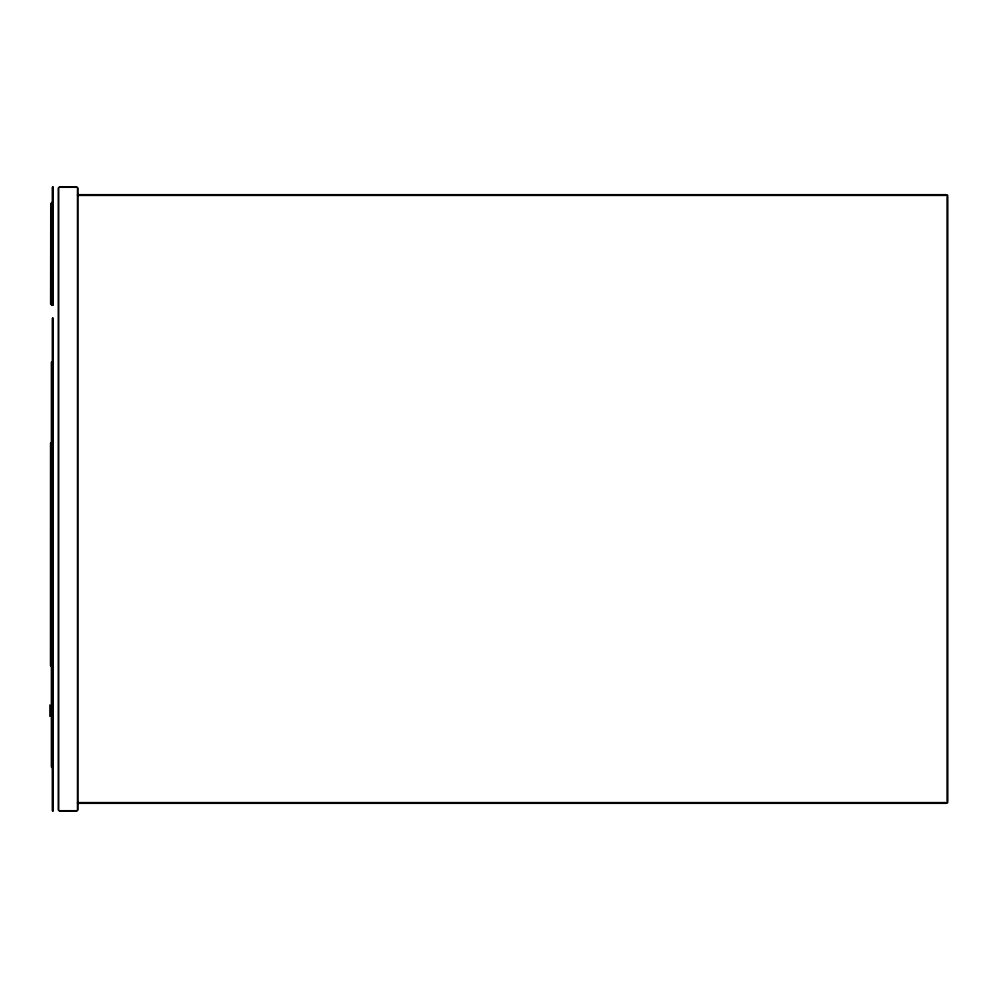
<?xml version="1.0" encoding="UTF-8"?>
<svg xmlns="http://www.w3.org/2000/svg" width="998" height="998" viewBox="0 0 998 998"><rect width="100%" height="100%" fill="white"/><g stroke="black" fill="none" stroke-linecap="round" stroke-linejoin="round"><path stroke-width="1.5" d="M947.04 803.34L947.813 802.567M59.281 186.876L76.896 186.876M59.281 187.3L76.896 187.3M77.52 194.66L945.992 194.66M77.52 195.433L945.992 195.433M50.474 665.604L50.524 443.174M77.52 802.567L945.992 802.567M77.52 803.34L945.992 803.34M59.281 810.7L76.896 810.7M59.281 811.125L76.896 811.125M947.04 194.66L947.813 195.433M947.813 196.494L947.813 801.506M947.04 196.494L947.04 801.506M77.881 187.874L77.881 810.126M77.47 187.874L77.47 810.126M58.707 187.874L58.707 810.126M58.283 187.874L58.283 810.126M53.106 187.113L52.969 305.001M52.969 318.262L52.969 810.887M52.769 186.726L52.769 305.388M52.769 317.875L52.769 811.274M52.582 187.113L52.582 305.001M52.582 318.262L52.582 810.887M52.445 187.113L52.445 305.001M52.445 318.262L52.445 810.887M51.809 202.344L51.809 305.388M51.809 361.6L51.809 767.549M51.622 202.719L51.622 305.001M51.622 361.987L51.622 767.175M51.484 202.719L51.484 305.001M51.484 361.987L51.484 767.175M51.26 203.966L51.123 303.754M51.185 443.174L51.185 665.678M50.935 203.592L50.935 304.141M51.048 443.174L51.048 665.678M50.861 442.788L50.861 666.065M49.9 704.912L49.9 716.439M52.145 305.001L52.145 202.719L52.008 305.001M52.145 767.175L52.145 361.987L52.008 767.175M50.748 303.754L50.748 203.966L50.599 303.754"/></g></svg>
